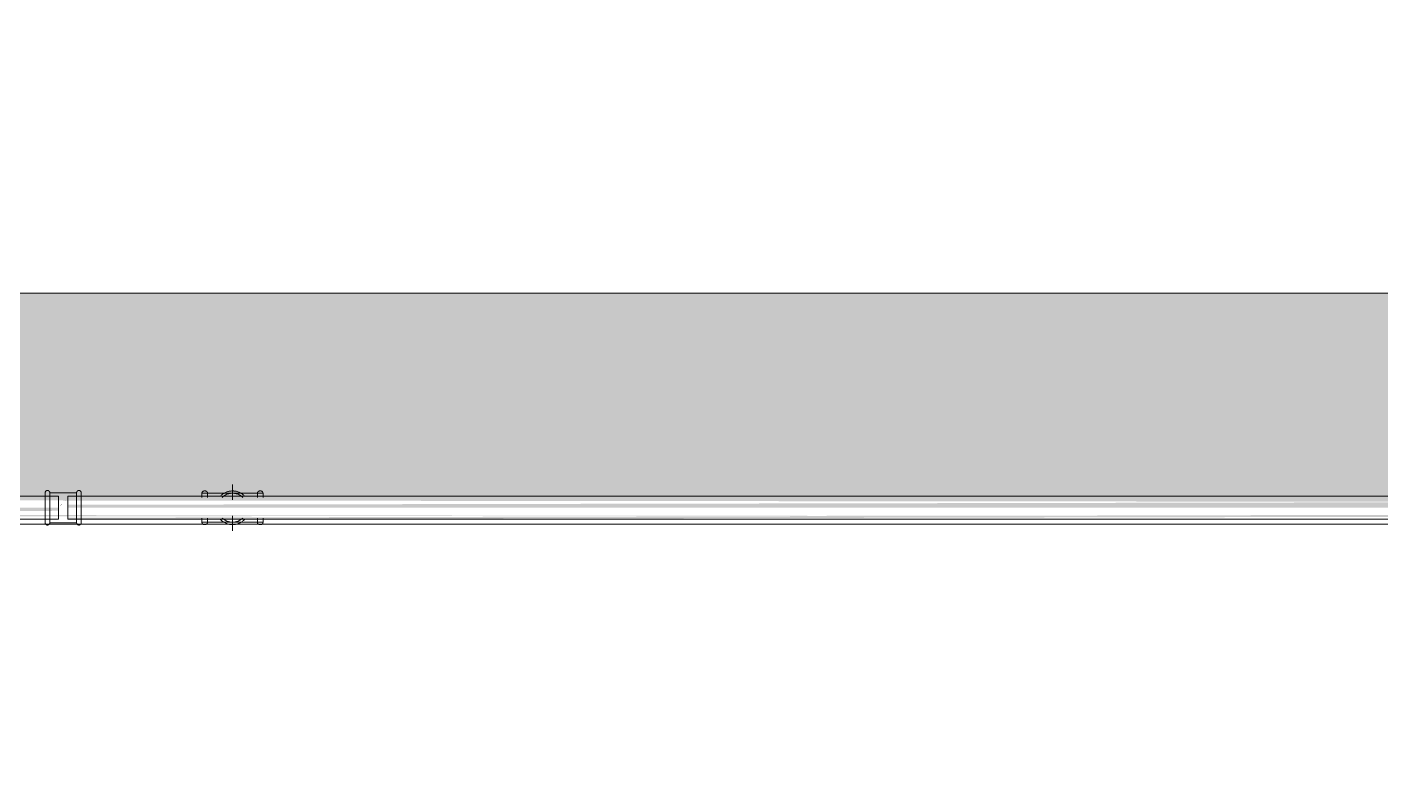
# Model space of a CAD drawing. Header units: metres. Extents: x 149 to 429, y -3 to 162.
# Drawn here: x 360.865 to 362.329, y 108.008 to 108.802 of the extents above; entities that cross this region are included whole.
import ezdxf

# ---------------------------------------------------------------- set-up
doc = ezdxf.new("R2010")
doc.units = ezdxf.units.M
doc.layers.add('1053_ARQ_BASE_MATADOURO_2_dwg', color=7, linetype='Continuous', lineweight=5, true_color=0x767676)
for name, color, linetype, lineweight in [('A-PISO', 7, 'Continuous', 5), ('A-WALL', 7, 'Continuous', 9), ('P-PIPE', 7, 'Continuous', 5), ('P-PIPE-CNTR', 7, 'Continuous', 5)]:
    doc.layers.add(name, color=color, linetype=linetype, lineweight=lineweight)

# ---------------------------------------------------------------- blocks, each defined once
blk = doc.blocks.new('AÇO_Luva - AÇO_Luva-4003606-TÉRREO 1_20 - Dependente 2')
at = {"layer": 'P-PIPE'}
for p, q in [((0.005, 0.0162), (0.034, 0.0162)), ((0.005, 0.0162), (0.005, -0.0162)), ((0.005, 0.0162), (0.005, 0.0115)), ((0.034, 0.0162), (0.034, -0.0162)), ((0.034, 0.0162), (0.034, 0.0115)), ((0.005, -0.0115), (0.005, -0.0162)), ((0.034, -0.0115), (0.034, -0.0162)), ((0.034, -0.0162), (0.005, -0.0162))]:
    blk.add_line(p, q, dxfattribs=at)
at = {"layer": 'P-PIPE', "flags": 128}
for points in [[(0.005, 0.0162), (0.005, 0.0163), (0.005, 0.0164), (0.005, 0.0165), (0.005, 0.0166), (0.005, 0.0167), (0.0049, 0.0168), (0.0049, 0.0169), (0.0049, 0.017), (0.0048, 0.0171), (0.0048, 0.0172), (0.0048, 0.0173), (0.0047, 0.0174), (0.0047, 0.0174), (0.0046, 0.0175), (0.0046, 0.0176), (0.0045, 0.0177), (0.0044, 0.0178), (0.0044, 0.0178), (0.0043, 0.0179), (0.0042, 0.018), (0.0042, 0.0181), (0.0041, 0.0181), (0.004, 0.0182), (0.0039, 0.0182), (0.0039, 0.0183), (0.0038, 0.0184), (0.0037, 0.0184), (0.0036, 0.0185), (0.0035, 0.0185), (0.0034, 0.0185), (0.0033, 0.0186), (0.0032, 0.0186), (0.0031, 0.0186), (0.003, 0.0186), (0.0029, 0.0187), (0.0028, 0.0187), (0.0027, 0.0187), (0.0026, 0.0187), (0.0025, 0.0187), (0.0024, 0.0187), (0.0023, 0.0187), (0.0022, 0.0187), (0.0021, 0.0187), (0.002, 0.0187), (0.0019, 0.0186), (0.0018, 0.0186), (0.0017, 0.0186), (0.0016, 0.0185), (0.0016, 0.0185), (0.0015, 0.0185), (0.0014, 0.0184), (0.0013, 0.0184), (0.0012, 0.0183), (0.0011, 0.0183), (0.001, 0.0182), (0.0009, 0.0182), (0.0009, 0.0181), (0.0008, 0.018), (0.0007, 0.018), (0.0007, 0.0179), (0.0006, 0.0178), (0.0005, 0.0177), (0.0005, 0.0177), (0.0004, 0.0176), (0.0004, 0.0175), (0.0003, 0.0174), (0.0003, 0.0173), (0.0002, 0.0172), (0.0002, 0.0171), (0.0001, 0.017), (0.0001, 0.0169), (0.0001, 0.0168), (0.0001, 0.0167), (0, 0.0167), (0, 0.0166), (0, 0.0165), (0, 0.0164), (0, 0.0163), (0, 0.0162)], [(0, -0.0162), (0, -0.0161), (0, -0.0161), (0, -0.016), (0, -0.0159), (0, -0.0157), (0, -0.0156), (0, -0.0154), (0, -0.0152), (0, -0.0149), (0, -0.0147), (0, -0.0144), (0, -0.0141), (0, -0.0137), (0, -0.0134), (0, -0.013), (0, -0.0126), (0, -0.0122), (0, -0.0117), (0, -0.0113), (0, -0.0108), (0, -0.0103), (0, -0.0098), (0, -0.0093), (0, -0.0088), (0, -0.0082), (0, -0.0076), (0, -0.0071), (0, -0.0065), (0, -0.0059), (0, -0.0053), (0, -0.0046), (0, -0.004), (0, -0.0034), (0, -0.0028), (0, -0.0021), (0, -0.0015), (0, -0.0008), (0, -0.0002), (0, 0.0005), (0, 0.0011), (0, 0.0018), (0, 0.0024), (0, 0.003), (0, 0.0037), (0, 0.0043), (0, 0.0049), (0, 0.0055), (0, 0.0061), (0, 0.0067), (0, 0.0073), (0, 0.0079), (0, 0.0085), (0, 0.009), (0, 0.0095), (0, 0.01), (0, 0.0105), (0, 0.011), (0, 0.0115), (0, 0.0119), (0, 0.0124), (0, 0.0128), (0, 0.0132), (0, 0.0135), (0, 0.0139), (0, 0.0142), (0, 0.0145), (0, 0.0148), (0, 0.015), (0, 0.0153), (0, 0.0155), (0, 0.0156), (0, 0.0158), (0, 0.0159), (0, 0.016), (0, 0.0161), (0, 0.0162), (0, 0.0162)], [(0, 0.0162), (0, 0.0161), (0, 0.0161), (0, 0.016), (0, 0.0159), (0, 0.0157), (0, 0.0156), (0, 0.0154), (0, 0.0152), (0, 0.0149), (0, 0.0147), (0, 0.0144), (0, 0.0141), (0, 0.0137), (0, 0.0134), (0, 0.013), (0, 0.0126), (0, 0.0122)], [(0.005, 0.0162), (0.005, 0.0161), (0.005, 0.0161), (0.005, 0.016), (0.005, 0.0159), (0.005, 0.0157), (0.005, 0.0156), (0.005, 0.0154), (0.005, 0.0152), (0.005, 0.0149), (0.005, 0.0147), (0.005, 0.0144), (0.005, 0.0141), (0.005, 0.0137), (0.005, 0.0134), (0.005, 0.013), (0.005, 0.0126), (0.005, 0.0122), (0.005, 0.0117), (0.005, 0.0113), (0.005, 0.0108), (0.005, 0.0103), (0.005, 0.0098), (0.005, 0.0093), (0.005, 0.0088), (0.005, 0.0082), (0.005, 0.0076), (0.005, 0.0071), (0.005, 0.0065), (0.005, 0.0059), (0.005, 0.0053), (0.005, 0.0046), (0.005, 0.004), (0.005, 0.0034), (0.005, 0.0028), (0.005, 0.0021), (0.005, 0.0015), (0.005, 0.0008), (0.005, 0.0002), (0.005, -0.0005), (0.005, -0.0011), (0.005, -0.0018), (0.005, -0.0024), (0.005, -0.003), (0.005, -0.0037), (0.005, -0.0043), (0.005, -0.0049), (0.005, -0.0055), (0.005, -0.0061), (0.005, -0.0067), (0.005, -0.0073), (0.005, -0.0079), (0.005, -0.0085), (0.005, -0.009), (0.005, -0.0095), (0.005, -0.01), (0.005, -0.0105), (0.005, -0.011), (0.005, -0.0115), (0.005, -0.0119), (0.005, -0.0124), (0.005, -0.0128), (0.005, -0.0132), (0.005, -0.0135), (0.005, -0.0139), (0.005, -0.0142), (0.005, -0.0145), (0.005, -0.0148), (0.005, -0.015), (0.005, -0.0153), (0.005, -0.0155), (0.005, -0.0156), (0.005, -0.0158), (0.005, -0.0159), (0.005, -0.016), (0.005, -0.0161), (0.005, -0.0162), (0.005, -0.0162)], [(0.005, 0.0124), (0.005, 0.0128), (0.005, 0.0132), (0.005, 0.0135), (0.005, 0.0139), (0.005, 0.0142), (0.005, 0.0145), (0.005, 0.0148), (0.005, 0.015), (0.005, 0.0153), (0.005, 0.0155), (0.005, 0.0156), (0.005, 0.0158), (0.005, 0.0159), (0.005, 0.016), (0.005, 0.0161), (0.005, 0.0162), (0.005, 0.0162)], [(0.039, 0.0162), (0.039, 0.0163), (0.039, 0.0164), (0.039, 0.0165), (0.039, 0.0166), (0.039, 0.0167), (0.0389, 0.0168), (0.0389, 0.0169), (0.0389, 0.017), (0.0388, 0.0171), (0.0388, 0.0172), (0.0388, 0.0173), (0.0387, 0.0174), (0.0387, 0.0174), (0.0386, 0.0175), (0.0386, 0.0176), (0.0385, 0.0177), (0.0384, 0.0178), (0.0384, 0.0178), (0.0383, 0.0179), (0.0382, 0.018), (0.0382, 0.0181), (0.0381, 0.0181), (0.038, 0.0182), (0.0379, 0.0182), (0.0379, 0.0183), (0.0378, 0.0184), (0.0377, 0.0184), (0.0376, 0.0185), (0.0375, 0.0185), (0.0374, 0.0185), (0.0373, 0.0186), (0.0372, 0.0186), (0.0371, 0.0186), (0.037, 0.0186), (0.0369, 0.0187), (0.0368, 0.0187), (0.0367, 0.0187), (0.0366, 0.0187), (0.0365, 0.0187), (0.0364, 0.0187), (0.0363, 0.0187), (0.0362, 0.0187), (0.0361, 0.0187), (0.036, 0.0187), (0.0359, 0.0186), (0.0358, 0.0186), (0.0357, 0.0186), (0.0356, 0.0185), (0.0356, 0.0185), (0.0355, 0.0185), (0.0354, 0.0184), (0.0353, 0.0184), (0.0352, 0.0183), (0.0351, 0.0183), (0.035, 0.0182), (0.0349, 0.0182), (0.0349, 0.0181), (0.0348, 0.018), (0.0347, 0.018), (0.0347, 0.0179), (0.0346, 0.0178), (0.0345, 0.0177), (0.0345, 0.0177), (0.0344, 0.0176), (0.0344, 0.0175), (0.0343, 0.0174), (0.0343, 0.0173), (0.0342, 0.0172), (0.0342, 0.0171), (0.0341, 0.017), (0.0341, 0.0169), (0.0341, 0.0168), (0.0341, 0.0167), (0.034, 0.0167), (0.034, 0.0166), (0.034, 0.0165), (0.034, 0.0164), (0.034, 0.0163), (0.034, 0.0162)], [(0.034, -0.0162), (0.034, -0.0161), (0.034, -0.0161), (0.034, -0.016), (0.034, -0.0159), (0.034, -0.0157), (0.034, -0.0156), (0.034, -0.0154), (0.034, -0.0152), (0.034, -0.0149), (0.034, -0.0147), (0.034, -0.0144), (0.034, -0.0141), (0.034, -0.0137), (0.034, -0.0134), (0.034, -0.013), (0.034, -0.0126), (0.034, -0.0122), (0.034, -0.0117), (0.034, -0.0113), (0.034, -0.0108), (0.034, -0.0103), (0.034, -0.0098), (0.034, -0.0093), (0.034, -0.0088), (0.034, -0.0082), (0.034, -0.0076), (0.034, -0.0071), (0.034, -0.0065), (0.034, -0.0059), (0.034, -0.0053), (0.034, -0.0046), (0.034, -0.004), (0.034, -0.0034), (0.034, -0.0028), (0.034, -0.0021), (0.034, -0.0015), (0.034, -0.0008), (0.034, -0.0002), (0.034, 0.0005), (0.034, 0.0011), (0.034, 0.0018), (0.034, 0.0024), (0.034, 0.003), (0.034, 0.0037), (0.034, 0.0043), (0.034, 0.0049), (0.034, 0.0055), (0.034, 0.0061), (0.034, 0.0067), (0.034, 0.0073), (0.034, 0.0079), (0.034, 0.0085), (0.034, 0.009), (0.034, 0.0095), (0.034, 0.01), (0.034, 0.0105), (0.034, 0.011), (0.034, 0.0115), (0.034, 0.0119), (0.034, 0.0124), (0.034, 0.0128), (0.034, 0.0132), (0.034, 0.0135), (0.034, 0.0139), (0.034, 0.0142), (0.034, 0.0145), (0.034, 0.0148), (0.034, 0.015), (0.034, 0.0153), (0.034, 0.0155), (0.034, 0.0156), (0.034, 0.0158), (0.034, 0.0159), (0.034, 0.016), (0.034, 0.0161), (0.034, 0.0162), (0.034, 0.0162)], [(0.034, 0.0162), (0.034, 0.0161), (0.034, 0.0161), (0.034, 0.016), (0.034, 0.0159), (0.034, 0.0157), (0.034, 0.0156), (0.034, 0.0154), (0.034, 0.0152), (0.034, 0.0149), (0.034, 0.0147), (0.034, 0.0144), (0.034, 0.0141), (0.034, 0.0137), (0.034, 0.0134), (0.034, 0.013), (0.034, 0.0126), (0.034, 0.0122)], [(0.039, 0.0162), (0.039, 0.0161), (0.039, 0.0161), (0.039, 0.016), (0.039, 0.0159), (0.039, 0.0157), (0.039, 0.0156), (0.039, 0.0154), (0.039, 0.0152), (0.039, 0.0149), (0.039, 0.0147), (0.039, 0.0144), (0.039, 0.0141), (0.039, 0.0137), (0.039, 0.0134), (0.039, 0.013), (0.039, 0.0126), (0.039, 0.0122), (0.039, 0.0117), (0.039, 0.0113), (0.039, 0.0108), (0.039, 0.0103), (0.039, 0.0098), (0.039, 0.0093), (0.039, 0.0088), (0.039, 0.0082), (0.039, 0.0076), (0.039, 0.0071), (0.039, 0.0065), (0.039, 0.0059), (0.039, 0.0053), (0.039, 0.0046), (0.039, 0.004), (0.039, 0.0034), (0.039, 0.0028), (0.039, 0.0021), (0.039, 0.0015), (0.039, 0.0008), (0.039, 0.0002), (0.039, -0.0005), (0.039, -0.0011), (0.039, -0.0018), (0.039, -0.0024), (0.039, -0.003), (0.039, -0.0037), (0.039, -0.0043), (0.039, -0.0049), (0.039, -0.0055), (0.039, -0.0061), (0.039, -0.0067), (0.039, -0.0073), (0.039, -0.0079), (0.039, -0.0085), (0.039, -0.009), (0.039, -0.0095), (0.039, -0.01), (0.039, -0.0105), (0.039, -0.011), (0.039, -0.0115), (0.039, -0.0119), (0.039, -0.0124), (0.039, -0.0128), (0.039, -0.0132), (0.039, -0.0135), (0.039, -0.0139), (0.039, -0.0142), (0.039, -0.0145), (0.039, -0.0148), (0.039, -0.015), (0.039, -0.0153), (0.039, -0.0155), (0.039, -0.0156), (0.039, -0.0158), (0.039, -0.0159), (0.039, -0.016), (0.039, -0.0161), (0.039, -0.0162), (0.039, -0.0162)], [(0.039, 0.0124), (0.039, 0.0128), (0.039, 0.0132), (0.039, 0.0135), (0.039, 0.0139), (0.039, 0.0142), (0.039, 0.0145), (0.039, 0.0148), (0.039, 0.015), (0.039, 0.0153), (0.039, 0.0155), (0.039, 0.0156), (0.039, 0.0158), (0.039, 0.0159), (0.039, 0.016), (0.039, 0.0161), (0.039, 0.0162), (0.039, 0.0162)], [(0, -0.0124), (0, -0.0128), (0, -0.0132), (0, -0.0135), (0, -0.0139), (0, -0.0142), (0, -0.0145), (0, -0.0148), (0, -0.015), (0, -0.0153), (0, -0.0155), (0, -0.0156), (0, -0.0158), (0, -0.0159), (0, -0.016), (0, -0.0161), (0, -0.0162), (0, -0.0162)], [(0.005, -0.0162), (0.005, -0.0161), (0.005, -0.0161), (0.005, -0.016), (0.005, -0.0159), (0.005, -0.0157), (0.005, -0.0156), (0.005, -0.0154), (0.005, -0.0152), (0.005, -0.0149), (0.005, -0.0147), (0.005, -0.0144), (0.005, -0.0141), (0.005, -0.0137), (0.005, -0.0134), (0.005, -0.013), (0.005, -0.0126), (0.005, -0.0122)], [(0.034, -0.0124), (0.034, -0.0128), (0.034, -0.0132), (0.034, -0.0135), (0.034, -0.0139), (0.034, -0.0142), (0.034, -0.0145), (0.034, -0.0148), (0.034, -0.015), (0.034, -0.0153), (0.034, -0.0155), (0.034, -0.0156), (0.034, -0.0158), (0.034, -0.0159), (0.034, -0.016), (0.034, -0.0161), (0.034, -0.0162), (0.034, -0.0162)], [(0.039, -0.0162), (0.039, -0.0161), (0.039, -0.0161), (0.039, -0.016), (0.039, -0.0159), (0.039, -0.0157), (0.039, -0.0156), (0.039, -0.0154), (0.039, -0.0152), (0.039, -0.0149), (0.039, -0.0147), (0.039, -0.0144), (0.039, -0.0141), (0.039, -0.0137), (0.039, -0.0134), (0.039, -0.013), (0.039, -0.0126), (0.039, -0.0122)], [(0, -0.0162), (0, -0.0163), (0, -0.0164), (0, -0.0165), (0, -0.0166), (0, -0.0167), (0.0001, -0.0168), (0.0001, -0.0169), (0.0001, -0.017), (0.0002, -0.0171), (0.0002, -0.0172), (0.0002, -0.0173), (0.0003, -0.0174), (0.0003, -0.0174), (0.0004, -0.0175), (0.0004, -0.0176), (0.0005, -0.0177), (0.0006, -0.0178), (0.0006, -0.0178), (0.0007, -0.0179), (0.0008, -0.018), (0.0008, -0.0181), (0.0009, -0.0181), (0.001, -0.0182), (0.0011, -0.0182), (0.0011, -0.0183), (0.0012, -0.0184), (0.0013, -0.0184), (0.0014, -0.0185), (0.0015, -0.0185), (0.0016, -0.0185), (0.0017, -0.0186), (0.0018, -0.0186), (0.0019, -0.0186), (0.002, -0.0186), (0.0021, -0.0187), (0.0022, -0.0187), (0.0023, -0.0187), (0.0024, -0.0187), (0.0025, -0.0187), (0.0026, -0.0187), (0.0027, -0.0187), (0.0028, -0.0187), (0.0029, -0.0187), (0.003, -0.0187), (0.0031, -0.0186), (0.0032, -0.0186), (0.0033, -0.0186), (0.0034, -0.0185), (0.0034, -0.0185), (0.0035, -0.0185), (0.0036, -0.0184), (0.0037, -0.0184), (0.0038, -0.0183), (0.0039, -0.0183), (0.004, -0.0182), (0.0041, -0.0182), (0.0041, -0.0181), (0.0042, -0.018), (0.0043, -0.018), (0.0043, -0.0179), (0.0044, -0.0178), (0.0045, -0.0177), (0.0045, -0.0177), (0.0046, -0.0176), (0.0046, -0.0175), (0.0047, -0.0174), (0.0047, -0.0173), (0.0048, -0.0172), (0.0048, -0.0171), (0.0049, -0.017), (0.0049, -0.0169), (0.0049, -0.0168), (0.0049, -0.0167), (0.005, -0.0167), (0.005, -0.0166), (0.005, -0.0165), (0.005, -0.0164), (0.005, -0.0163), (0.005, -0.0162)], [(0.034, -0.0162), (0.034, -0.0163), (0.034, -0.0164), (0.034, -0.0165), (0.034, -0.0166), (0.034, -0.0167), (0.0341, -0.0168), (0.0341, -0.0169), (0.0341, -0.017), (0.0342, -0.0171), (0.0342, -0.0172), (0.0342, -0.0173), (0.0343, -0.0174), (0.0343, -0.0174), (0.0344, -0.0175), (0.0344, -0.0176), (0.0345, -0.0177), (0.0346, -0.0178), (0.0346, -0.0178), (0.0347, -0.0179), (0.0348, -0.018), (0.0348, -0.0181), (0.0349, -0.0181), (0.035, -0.0182), (0.0351, -0.0182), (0.0351, -0.0183), (0.0352, -0.0184), (0.0353, -0.0184), (0.0354, -0.0185), (0.0355, -0.0185), (0.0356, -0.0185), (0.0357, -0.0186), (0.0358, -0.0186), (0.0359, -0.0186), (0.036, -0.0186), (0.0361, -0.0187), (0.0362, -0.0187), (0.0363, -0.0187), (0.0364, -0.0187), (0.0365, -0.0187), (0.0366, -0.0187), (0.0367, -0.0187), (0.0368, -0.0187), (0.0369, -0.0187), (0.037, -0.0187), (0.0371, -0.0186), (0.0372, -0.0186), (0.0373, -0.0186), (0.0374, -0.0185), (0.0374, -0.0185), (0.0375, -0.0185), (0.0376, -0.0184), (0.0377, -0.0184), (0.0378, -0.0183), (0.0379, -0.0183), (0.038, -0.0182), (0.0381, -0.0182), (0.0381, -0.0181), (0.0382, -0.018), (0.0383, -0.018), (0.0383, -0.0179), (0.0384, -0.0178), (0.0385, -0.0177), (0.0385, -0.0177), (0.0386, -0.0176), (0.0386, -0.0175), (0.0387, -0.0174), (0.0387, -0.0173), (0.0388, -0.0172), (0.0388, -0.0171), (0.0389, -0.017), (0.0389, -0.0169), (0.0389, -0.0168), (0.0389, -0.0167), (0.039, -0.0167), (0.039, -0.0166), (0.039, -0.0165), (0.039, -0.0164), (0.039, -0.0163), (0.039, -0.0162)]]:
    blk.add_lwpolyline(points, dxfattribs=at)
blk = doc.blocks.new('1053_ARQ_BASE_MATADOURO_2_dwg-3637054-TÉRREO 1_20 - Dependente 2')
at = {"layer": 'A-PISO', "color": 253, "true_color": 0xaaaaaa, "flags": 128}
for points in [[(159.5394, 75.0782), (159.5394, 75.3282), (139.8841, 75.3282), (139.8311, 75.3282), (139.3239, 75.6158)], [(139.8841, 75.3282), (139.8841, 75.0782), (159.5394, 75.0782), (159.5394, 74.2782)]]:
    blk.add_lwpolyline(points, dxfattribs=at)

msp = doc.modelspace()

# ---------------------------------------------------------------- hatches: boundary and pattern name
at = {"layer": 'A-WALL', "true_color": 0xffd4aa, "transparency": 33554483}
h = msp.add_hatch(color=41, dxfattribs=at)
h.paths.add_polyline_path([(346.2892, 108.2642), (365.9444, 108.2756), (365.9444, 108.5142), (346.2892, 108.5142)])
h.paths.add_polyline_path([(365.9086, 108.2651), (365.8947, 108.2881), (365.915, 108.2907), (365.9085, 108.2694)])
h.paths.add_polyline_path([(365.712, 108.2694), (355.9064, 108.2786), (355.9071, 108.2944), (365.885, 108.2851), (365.8799, 108.2694)])
h.paths.add_polyline_path([(351.4165, 108.2694), (350.7206, 108.2786), (350.7206, 108.2944), (353.2546, 108.2851), (353.2546, 108.2694), (352.0552, 108.2694)])
h.paths.add_polyline_path([(347.5846, 108.2694), (346.767, 108.2786), (346.767, 108.2944), (348.0546, 108.2851), (348.0546, 108.2694)])
h.paths.add_polyline_path([(350.6546, 108.2694), (348.1206, 108.2786), (348.1206, 108.2944), (350.6546, 108.2851), (350.6546, 108.2698)])
h.paths.add_polyline_path([(353.3206, 108.2694), (353.3206, 108.2944), (355.8681, 108.2851), (355.8681, 108.2694), (353.3325, 108.2694)])
at = {"layer": 'P-PIPE', "true_color": 0xc0c0c0}
for points in [[(357.1645, 108.2819), (360.8995, 108.2927), (360.8995, 108.2944), (355.9064, 108.2851), (355.9064, 108.2819), (356.5258, 108.2819)], [(365.467, 108.2819), (365.885, 108.2927), (365.885, 108.2944), (360.9095, 108.2851), (360.9095, 108.2819), (364.8284, 108.2819)], [(359.0804, 108.2694), (360.8995, 108.2786), (360.8995, 108.2819), (355.9064, 108.2711), (355.9064, 108.2694), (358.4418, 108.2694)], [(360.8995, 108.2819), (360.9095, 108.2928), (360.8995, 108.2821)], [(360.9095, 108.2694), (365.885, 108.2786), (365.885, 108.2819), (360.9095, 108.2711), (360.9095, 108.2698)]]:
    msp.add_hatch(color=9, dxfattribs=at).paths.add_polyline_path(points)

# ---------------------------------------------------------------- linework, layer by layer
at = {"layer": 'A-WALL', "color": 253, "true_color": 0xaaaaaa}
for p, q in [((365.9444, 108.5142), (346.2892, 108.5142)), ((346.2892, 108.2642), (365.9444, 108.2642))]:
    msp.add_line(p, q, dxfattribs=at)
at = {"layer": 'P-PIPE'}
for p, q in [((360.8995, 108.2944), (355.9064, 108.2944)), ((360.8995, 108.2694), (360.8995, 108.2944)), ((365.885, 108.2944), (360.9095, 108.2944)), ((360.9095, 108.2944), (360.9095, 108.2694)), ((361.1206, 108.2976), (361.0546, 108.2976)), ((361.0546, 108.2976), (361.0546, 108.2955)), ((361.0546, 108.2976), (361.0546, 108.293)), ((361.1206, 108.2976), (361.0546, 108.2976)), ((361.0546, 108.2976), (361.0546, 108.2955)), ((361.0546, 108.2976), (361.0546, 108.293)), ((361.0581, 108.3001), (361.0571, 108.3001)), ((361.0581, 108.3001), (361.0571, 108.3001)), ((361.0606, 108.2976), (361.0606, 108.293)), ((361.0606, 108.2976), (361.0606, 108.293)), ((361.1146, 108.293), (361.1146, 108.2976)), ((361.1146, 108.293), (361.1146, 108.2976)), ((361.1181, 108.3001), (361.1171, 108.3001)), ((361.1181, 108.3001), (361.1171, 108.3001)), ((361.1206, 108.2955), (361.1206, 108.2976)), ((361.1206, 108.293), (361.1206, 108.2976)), ((361.1206, 108.2955), (361.1206, 108.2976)), ((361.1206, 108.293), (361.1206, 108.2976)), ((355.9064, 108.2694), (360.8995, 108.2694)), ((360.9095, 108.2694), (365.885, 108.2694)), ((361.0546, 108.2708), (361.0546, 108.2662)), ((361.0546, 108.2708), (361.0546, 108.2662)), ((361.0546, 108.2683), (361.0546, 108.2662)), ((361.0546, 108.2683), (361.0546, 108.2662)), ((361.0546, 108.2662), (361.1206, 108.2662)), ((361.0546, 108.2662), (361.1206, 108.2662)), ((361.0606, 108.2708), (361.0606, 108.2662)), ((361.0606, 108.2708), (361.0606, 108.2662)), ((361.1146, 108.2662), (361.1146, 108.2708)), ((361.1146, 108.2662), (361.1146, 108.2708)), ((361.1206, 108.2662), (361.1206, 108.2708)), ((361.1206, 108.2662), (361.1206, 108.2708)), ((361.1206, 108.2662), (361.1206, 108.2683)), ((361.1206, 108.2662), (361.1206, 108.2683)), ((361.0571, 108.2637), (361.0581, 108.2637)), ((361.0571, 108.2637), (361.0581, 108.2637)), ((361.1171, 108.2637), (361.1181, 108.2637)), ((361.1171, 108.2637), (361.1181, 108.2637))]:
    msp.add_line(p, q, dxfattribs=at)
at = {"layer": 'P-PIPE', "flags": 128}
for points in [[(361.0546, 108.2976), (361.0546, 108.2977), (361.0546, 108.2978), (361.0546, 108.2979), (361.0546, 108.298), (361.0546, 108.2981), (361.0546, 108.2982), (361.0547, 108.2983), (361.0547, 108.2984), (361.0547, 108.2985), (361.0548, 108.2986), (361.0548, 108.2986), (361.0548, 108.2987), (361.0549, 108.2988), (361.0549, 108.2989), (361.055, 108.299), (361.0551, 108.2991), (361.0551, 108.2992), (361.0552, 108.2992), (361.0552, 108.2993), (361.0553, 108.2994), (361.0554, 108.2994), (361.0555, 108.2995), (361.0555, 108.2996), (361.0556, 108.2996), (361.0557, 108.2997), (361.0558, 108.2997), (361.0559, 108.2998), (361.056, 108.2998), (361.0561, 108.2999), (361.0562, 108.2999), (361.0562, 108.2999), (361.0563, 108.3), (361.0564, 108.3), (361.0565, 108.3), (361.0566, 108.3), (361.0567, 108.3001), (361.0568, 108.3001), (361.0569, 108.3001), (361.057, 108.3001), (361.0571, 108.3001)], [(361.0546, 108.2976), (361.0546, 108.2977), (361.0546, 108.2978), (361.0546, 108.2979), (361.0546, 108.298), (361.0546, 108.2981), (361.0546, 108.2982), (361.0547, 108.2983), (361.0547, 108.2984), (361.0547, 108.2985), (361.0548, 108.2986), (361.0548, 108.2986), (361.0548, 108.2987), (361.0549, 108.2988), (361.0549, 108.2989), (361.055, 108.299), (361.0551, 108.2991), (361.0551, 108.2992), (361.0552, 108.2992), (361.0552, 108.2993), (361.0553, 108.2994), (361.0554, 108.2994), (361.0555, 108.2995), (361.0555, 108.2996), (361.0556, 108.2996), (361.0557, 108.2997), (361.0558, 108.2997), (361.0559, 108.2998), (361.056, 108.2998), (361.0561, 108.2999), (361.0562, 108.2999), (361.0562, 108.2999), (361.0563, 108.3), (361.0564, 108.3), (361.0565, 108.3), (361.0566, 108.3), (361.0567, 108.3001), (361.0568, 108.3001), (361.0569, 108.3001), (361.057, 108.3001), (361.0571, 108.3001)], [(361.0546, 108.2944), (361.0546, 108.2947), (361.0546, 108.2951), (361.0546, 108.2954), (361.0546, 108.2957), (361.0546, 108.296), (361.0546, 108.2963), (361.0546, 108.2965), (361.0546, 108.2967), (361.0546, 108.2969), (361.0546, 108.2971), (361.0546, 108.2972), (361.0546, 108.2974), (361.0546, 108.2975), (361.0546, 108.2975), (361.0546, 108.2976)], [(361.0546, 108.2976), (361.0546, 108.2975), (361.0546, 108.2975), (361.0546, 108.2974), (361.0546, 108.2973), (361.0546, 108.2971), (361.0546, 108.297), (361.0546, 108.2968), (361.0546, 108.2966), (361.0546, 108.2963), (361.0546, 108.2961), (361.0546, 108.2958), (361.0546, 108.2955), (361.0546, 108.2952), (361.0546, 108.2948), (361.0546, 108.2945)], [(361.0546, 108.2944), (361.0546, 108.2947), (361.0546, 108.2951), (361.0546, 108.2954), (361.0546, 108.2957), (361.0546, 108.296), (361.0546, 108.2963), (361.0546, 108.2965), (361.0546, 108.2967), (361.0546, 108.2969), (361.0546, 108.2971), (361.0546, 108.2972), (361.0546, 108.2974), (361.0546, 108.2975), (361.0546, 108.2975), (361.0546, 108.2976)], [(361.0546, 108.2976), (361.0546, 108.2975), (361.0546, 108.2975), (361.0546, 108.2974), (361.0546, 108.2973), (361.0546, 108.2971), (361.0546, 108.297), (361.0546, 108.2968), (361.0546, 108.2966), (361.0546, 108.2963), (361.0546, 108.2961), (361.0546, 108.2958), (361.0546, 108.2955), (361.0546, 108.2952), (361.0546, 108.2948), (361.0546, 108.2945)], [(361.0581, 108.3001), (361.0582, 108.3001), (361.0583, 108.3001), (361.0584, 108.3001), (361.0585, 108.3001), (361.0586, 108.3), (361.0587, 108.3), (361.0588, 108.3), (361.0588, 108.3), (361.0589, 108.2999), (361.059, 108.2999), (361.0591, 108.2998), (361.0592, 108.2998), (361.0593, 108.2998), (361.0594, 108.2997), (361.0595, 108.2996), (361.0596, 108.2996), (361.0596, 108.2995), (361.0597, 108.2995), (361.0598, 108.2994), (361.0599, 108.2993), (361.0599, 108.2993), (361.06, 108.2992), (361.06, 108.2991), (361.0601, 108.299), (361.0602, 108.2989), (361.0602, 108.2988), (361.0603, 108.2988), (361.0603, 108.2987), (361.0604, 108.2986), (361.0604, 108.2985), (361.0604, 108.2984), (361.0605, 108.2983), (361.0605, 108.2982), (361.0605, 108.2981), (361.0605, 108.298), (361.0605, 108.2979), (361.0605, 108.2978), (361.0606, 108.2977), (361.0606, 108.2976), (361.0606, 108.2976)], [(361.0581, 108.3001), (361.0582, 108.3001), (361.0583, 108.3001), (361.0584, 108.3001), (361.0585, 108.3001), (361.0586, 108.3), (361.0587, 108.3), (361.0588, 108.3), (361.0588, 108.3), (361.0589, 108.2999), (361.059, 108.2999), (361.0591, 108.2998), (361.0592, 108.2998), (361.0593, 108.2998), (361.0594, 108.2997), (361.0595, 108.2996), (361.0596, 108.2996), (361.0596, 108.2995), (361.0597, 108.2995), (361.0598, 108.2994), (361.0599, 108.2993), (361.0599, 108.2993), (361.06, 108.2992), (361.06, 108.2991), (361.0601, 108.299), (361.0602, 108.2989), (361.0602, 108.2988), (361.0603, 108.2988), (361.0603, 108.2987), (361.0604, 108.2986), (361.0604, 108.2985), (361.0604, 108.2984), (361.0605, 108.2983), (361.0605, 108.2982), (361.0605, 108.2981), (361.0605, 108.298), (361.0605, 108.2979), (361.0605, 108.2978), (361.0606, 108.2977), (361.0606, 108.2976), (361.0606, 108.2976)], [(361.0606, 108.2944), (361.0606, 108.2947), (361.0606, 108.2951), (361.0606, 108.2954), (361.0606, 108.2957), (361.0606, 108.296), (361.0606, 108.2963), (361.0606, 108.2965), (361.0606, 108.2967), (361.0606, 108.2969), (361.0606, 108.2971), (361.0606, 108.2972), (361.0606, 108.2974), (361.0606, 108.2975), (361.0606, 108.2975), (361.0606, 108.2976)], [(361.0606, 108.2976), (361.0606, 108.2975), (361.0606, 108.2975), (361.0606, 108.2974), (361.0606, 108.2973), (361.0606, 108.2971), (361.0606, 108.297), (361.0606, 108.2968), (361.0606, 108.2966), (361.0606, 108.2963), (361.0606, 108.2961), (361.0606, 108.2958), (361.0606, 108.2955), (361.0606, 108.2952), (361.0606, 108.2948), (361.0606, 108.2945)], [(361.0606, 108.2944), (361.0606, 108.2947), (361.0606, 108.2951), (361.0606, 108.2954), (361.0606, 108.2957), (361.0606, 108.296), (361.0606, 108.2963), (361.0606, 108.2965), (361.0606, 108.2967), (361.0606, 108.2969), (361.0606, 108.2971), (361.0606, 108.2972), (361.0606, 108.2974), (361.0606, 108.2975), (361.0606, 108.2975), (361.0606, 108.2976)], [(361.0606, 108.2976), (361.0606, 108.2975), (361.0606, 108.2975), (361.0606, 108.2974), (361.0606, 108.2973), (361.0606, 108.2971), (361.0606, 108.297), (361.0606, 108.2968), (361.0606, 108.2966), (361.0606, 108.2963), (361.0606, 108.2961), (361.0606, 108.2958), (361.0606, 108.2955), (361.0606, 108.2952), (361.0606, 108.2948), (361.0606, 108.2945)], [(361.1008, 108.2944), (361.1002, 108.2949), (361.0997, 108.2954), (361.0992, 108.2959), (361.0986, 108.2964), (361.098, 108.2968), (361.0974, 108.2972), (361.0968, 108.2976), (361.0961, 108.2979), (361.0955, 108.2983), (361.0948, 108.2986), (361.0942, 108.2988), (361.0935, 108.2991), (361.0928, 108.2993), (361.0921, 108.2995), (361.0914, 108.2997), (361.0907, 108.2998), (361.0899, 108.2999), (361.0892, 108.3), (361.0885, 108.3001), (361.0878, 108.3001), (361.087, 108.3001), (361.0863, 108.3), (361.0856, 108.3), (361.0849, 108.2999), (361.0841, 108.2998), (361.0834, 108.2996), (361.0827, 108.2994), (361.082, 108.2992), (361.0813, 108.299), (361.0807, 108.2987), (361.08, 108.2984), (361.0793, 108.2981), (361.0787, 108.2978), (361.0781, 108.2974), (361.0774, 108.297), (361.0768, 108.2966), (361.0763, 108.2962), (361.0757, 108.2957), (361.0752, 108.2952), (361.0746, 108.2947), (361.0741, 108.2942)], [(361.1008, 108.2944), (361.1002, 108.2949), (361.0997, 108.2954), (361.0992, 108.2959), (361.0986, 108.2964), (361.098, 108.2968), (361.0974, 108.2972), (361.0968, 108.2976), (361.0961, 108.2979), (361.0955, 108.2983), (361.0948, 108.2986), (361.0942, 108.2988), (361.0935, 108.2991), (361.0928, 108.2993), (361.0921, 108.2995), (361.0914, 108.2997), (361.0907, 108.2998), (361.0899, 108.2999), (361.0892, 108.3), (361.0885, 108.3001), (361.0878, 108.3001), (361.087, 108.3001), (361.0863, 108.3), (361.0856, 108.3), (361.0849, 108.2999), (361.0841, 108.2998), (361.0834, 108.2996), (361.0827, 108.2994), (361.082, 108.2992), (361.0813, 108.299), (361.0807, 108.2987), (361.08, 108.2984), (361.0793, 108.2981), (361.0787, 108.2978), (361.0781, 108.2974), (361.0774, 108.297), (361.0768, 108.2966), (361.0763, 108.2962), (361.0757, 108.2957), (361.0752, 108.2952), (361.0746, 108.2947), (361.0741, 108.2942)], [(361.1146, 108.2976), (361.1146, 108.2977), (361.1146, 108.2978), (361.1146, 108.2979), (361.1146, 108.298), (361.1146, 108.2981), (361.1146, 108.2982), (361.1147, 108.2983), (361.1147, 108.2984), (361.1147, 108.2985), (361.1148, 108.2986), (361.1148, 108.2986), (361.1148, 108.2987), (361.1149, 108.2988), (361.1149, 108.2989), (361.115, 108.299), (361.1151, 108.2991), (361.1151, 108.2992), (361.1152, 108.2992), (361.1152, 108.2993), (361.1153, 108.2994), (361.1154, 108.2994), (361.1155, 108.2995), (361.1155, 108.2996), (361.1156, 108.2996), (361.1157, 108.2997), (361.1158, 108.2997), (361.1159, 108.2998), (361.116, 108.2998), (361.1161, 108.2999), (361.1162, 108.2999), (361.1162, 108.2999), (361.1163, 108.3), (361.1164, 108.3), (361.1165, 108.3), (361.1166, 108.3), (361.1167, 108.3001), (361.1168, 108.3001), (361.1169, 108.3001), (361.117, 108.3001), (361.1171, 108.3001)], [(361.1146, 108.2976), (361.1146, 108.2977), (361.1146, 108.2978), (361.1146, 108.2979), (361.1146, 108.298), (361.1146, 108.2981), (361.1146, 108.2982), (361.1147, 108.2983), (361.1147, 108.2984), (361.1147, 108.2985), (361.1148, 108.2986), (361.1148, 108.2986), (361.1148, 108.2987), (361.1149, 108.2988), (361.1149, 108.2989), (361.115, 108.299), (361.1151, 108.2991), (361.1151, 108.2992), (361.1152, 108.2992), (361.1152, 108.2993), (361.1153, 108.2994), (361.1154, 108.2994), (361.1155, 108.2995), (361.1155, 108.2996), (361.1156, 108.2996), (361.1157, 108.2997), (361.1158, 108.2997), (361.1159, 108.2998), (361.116, 108.2998), (361.1161, 108.2999), (361.1162, 108.2999), (361.1162, 108.2999), (361.1163, 108.3), (361.1164, 108.3), (361.1165, 108.3), (361.1166, 108.3), (361.1167, 108.3001), (361.1168, 108.3001), (361.1169, 108.3001), (361.117, 108.3001), (361.1171, 108.3001)], [(361.1146, 108.2944), (361.1146, 108.2947), (361.1146, 108.2951), (361.1146, 108.2954), (361.1146, 108.2957), (361.1146, 108.296), (361.1146, 108.2963), (361.1146, 108.2965), (361.1146, 108.2967), (361.1146, 108.2969), (361.1146, 108.2971), (361.1146, 108.2972), (361.1146, 108.2974), (361.1146, 108.2975), (361.1146, 108.2975), (361.1146, 108.2976)], [(361.1146, 108.2976), (361.1146, 108.2975), (361.1146, 108.2975), (361.1146, 108.2974), (361.1146, 108.2973), (361.1146, 108.2971), (361.1146, 108.297), (361.1146, 108.2968), (361.1146, 108.2966), (361.1146, 108.2963), (361.1146, 108.2961), (361.1146, 108.2958), (361.1146, 108.2955), (361.1146, 108.2952), (361.1146, 108.2948), (361.1146, 108.2945)], [(361.1146, 108.2944), (361.1146, 108.2947), (361.1146, 108.2951), (361.1146, 108.2954), (361.1146, 108.2957), (361.1146, 108.296), (361.1146, 108.2963), (361.1146, 108.2965), (361.1146, 108.2967), (361.1146, 108.2969), (361.1146, 108.2971), (361.1146, 108.2972), (361.1146, 108.2974), (361.1146, 108.2975), (361.1146, 108.2975), (361.1146, 108.2976)], [(361.1146, 108.2976), (361.1146, 108.2975), (361.1146, 108.2975), (361.1146, 108.2974), (361.1146, 108.2973), (361.1146, 108.2971), (361.1146, 108.297), (361.1146, 108.2968), (361.1146, 108.2966), (361.1146, 108.2963), (361.1146, 108.2961), (361.1146, 108.2958), (361.1146, 108.2955), (361.1146, 108.2952), (361.1146, 108.2948), (361.1146, 108.2945)], [(361.1181, 108.3001), (361.1182, 108.3001), (361.1183, 108.3001), (361.1184, 108.3001), (361.1185, 108.3001), (361.1186, 108.3), (361.1187, 108.3), (361.1188, 108.3), (361.1188, 108.3), (361.1189, 108.2999), (361.119, 108.2999), (361.1191, 108.2998), (361.1192, 108.2998), (361.1193, 108.2998), (361.1194, 108.2997), (361.1195, 108.2996), (361.1196, 108.2996), (361.1196, 108.2995), (361.1197, 108.2995), (361.1198, 108.2994), (361.1199, 108.2993), (361.1199, 108.2993), (361.12, 108.2992), (361.12, 108.2991), (361.1201, 108.299), (361.1202, 108.2989), (361.1202, 108.2988), (361.1203, 108.2988), (361.1203, 108.2987), (361.1204, 108.2986), (361.1204, 108.2985), (361.1204, 108.2984), (361.1205, 108.2983), (361.1205, 108.2982), (361.1205, 108.2981), (361.1205, 108.298), (361.1205, 108.2979), (361.1205, 108.2978), (361.1206, 108.2977), (361.1206, 108.2976), (361.1206, 108.2976)], [(361.1181, 108.3001), (361.1182, 108.3001), (361.1183, 108.3001), (361.1184, 108.3001), (361.1185, 108.3001), (361.1186, 108.3), (361.1187, 108.3), (361.1188, 108.3), (361.1188, 108.3), (361.1189, 108.2999), (361.119, 108.2999), (361.1191, 108.2998), (361.1192, 108.2998), (361.1193, 108.2998), (361.1194, 108.2997), (361.1195, 108.2996), (361.1196, 108.2996), (361.1196, 108.2995), (361.1197, 108.2995), (361.1198, 108.2994), (361.1199, 108.2993), (361.1199, 108.2993), (361.12, 108.2992), (361.12, 108.2991), (361.1201, 108.299), (361.1202, 108.2989), (361.1202, 108.2988), (361.1203, 108.2988), (361.1203, 108.2987), (361.1204, 108.2986), (361.1204, 108.2985), (361.1204, 108.2984), (361.1205, 108.2983), (361.1205, 108.2982), (361.1205, 108.2981), (361.1205, 108.298), (361.1205, 108.2979), (361.1205, 108.2978), (361.1206, 108.2977), (361.1206, 108.2976), (361.1206, 108.2976)], [(361.1206, 108.2944), (361.1206, 108.2947), (361.1206, 108.2951), (361.1206, 108.2954), (361.1206, 108.2957), (361.1206, 108.296), (361.1206, 108.2963), (361.1206, 108.2965), (361.1206, 108.2967), (361.1206, 108.2969), (361.1206, 108.2971), (361.1206, 108.2972), (361.1206, 108.2974), (361.1206, 108.2975), (361.1206, 108.2975), (361.1206, 108.2976)], [(361.1206, 108.2976), (361.1206, 108.2975), (361.1206, 108.2975), (361.1206, 108.2974), (361.1206, 108.2973), (361.1206, 108.2971), (361.1206, 108.297), (361.1206, 108.2968), (361.1206, 108.2966), (361.1206, 108.2963), (361.1206, 108.2961), (361.1206, 108.2958), (361.1206, 108.2955), (361.1206, 108.2952), (361.1206, 108.2948), (361.1206, 108.2945)], [(361.1206, 108.2944), (361.1206, 108.2947), (361.1206, 108.2951), (361.1206, 108.2954), (361.1206, 108.2957), (361.1206, 108.296), (361.1206, 108.2963), (361.1206, 108.2965), (361.1206, 108.2967), (361.1206, 108.2969), (361.1206, 108.2971), (361.1206, 108.2972), (361.1206, 108.2974), (361.1206, 108.2975), (361.1206, 108.2975), (361.1206, 108.2976)], [(361.1206, 108.2976), (361.1206, 108.2975), (361.1206, 108.2975), (361.1206, 108.2974), (361.1206, 108.2973), (361.1206, 108.2971), (361.1206, 108.297), (361.1206, 108.2968), (361.1206, 108.2966), (361.1206, 108.2963), (361.1206, 108.2961), (361.1206, 108.2958), (361.1206, 108.2955), (361.1206, 108.2952), (361.1206, 108.2948), (361.1206, 108.2945)], [(361.0546, 108.2694), (361.0546, 108.269), (361.0546, 108.2687), (361.0546, 108.2683), (361.0546, 108.268), (361.0546, 108.2678), (361.0546, 108.2675), (361.0546, 108.2673), (361.0546, 108.267), (361.0546, 108.2668), (361.0546, 108.2667), (361.0546, 108.2665), (361.0546, 108.2664), (361.0546, 108.2663), (361.0546, 108.2662), (361.0546, 108.2662)], [(361.0546, 108.2694), (361.0546, 108.269), (361.0546, 108.2687), (361.0546, 108.2683), (361.0546, 108.268), (361.0546, 108.2678), (361.0546, 108.2675), (361.0546, 108.2673), (361.0546, 108.267), (361.0546, 108.2668), (361.0546, 108.2667), (361.0546, 108.2665), (361.0546, 108.2664), (361.0546, 108.2663), (361.0546, 108.2662), (361.0546, 108.2662)], [(361.0546, 108.2662), (361.0546, 108.2662), (361.0546, 108.2663), (361.0546, 108.2664), (361.0546, 108.2665), (361.0546, 108.2666), (361.0546, 108.2668), (361.0546, 108.267), (361.0546, 108.2672), (361.0546, 108.2674), (361.0546, 108.2677), (361.0546, 108.268), (361.0546, 108.2683), (361.0546, 108.2686), (361.0546, 108.2689), (361.0546, 108.2693)], [(361.0546, 108.2662), (361.0546, 108.2662), (361.0546, 108.2663), (361.0546, 108.2664), (361.0546, 108.2665), (361.0546, 108.2666), (361.0546, 108.2668), (361.0546, 108.267), (361.0546, 108.2672), (361.0546, 108.2674), (361.0546, 108.2677), (361.0546, 108.268), (361.0546, 108.2683), (361.0546, 108.2686), (361.0546, 108.2689), (361.0546, 108.2693)], [(361.0571, 108.2637), (361.057, 108.2637), (361.0569, 108.2637), (361.0568, 108.2637), (361.0567, 108.2637), (361.0566, 108.2637), (361.0565, 108.2638), (361.0564, 108.2638), (361.0563, 108.2638), (361.0562, 108.2638), (361.0561, 108.2639), (361.056, 108.2639), (361.0559, 108.264), (361.0558, 108.264), (361.0557, 108.2641), (361.0556, 108.2641), (361.0556, 108.2642), (361.0555, 108.2642), (361.0554, 108.2643), (361.0553, 108.2644), (361.0553, 108.2644), (361.0552, 108.2645), (361.0551, 108.2646), (361.0551, 108.2647), (361.055, 108.2648), (361.055, 108.2648), (361.0549, 108.2649), (361.0549, 108.265), (361.0548, 108.2651), (361.0548, 108.2652), (361.0547, 108.2653), (361.0547, 108.2654), (361.0547, 108.2655), (361.0546, 108.2656), (361.0546, 108.2657), (361.0546, 108.2658), (361.0546, 108.2659), (361.0546, 108.266), (361.0546, 108.2661), (361.0546, 108.2662), (361.0546, 108.2662)], [(361.0571, 108.2637), (361.057, 108.2637), (361.0569, 108.2637), (361.0568, 108.2637), (361.0567, 108.2637), (361.0566, 108.2637), (361.0565, 108.2638), (361.0564, 108.2638), (361.0563, 108.2638), (361.0562, 108.2638), (361.0561, 108.2639), (361.056, 108.2639), (361.0559, 108.264), (361.0558, 108.264), (361.0557, 108.2641), (361.0556, 108.2641), (361.0556, 108.2642), (361.0555, 108.2642), (361.0554, 108.2643), (361.0553, 108.2644), (361.0553, 108.2644), (361.0552, 108.2645), (361.0551, 108.2646), (361.0551, 108.2647), (361.055, 108.2648), (361.055, 108.2648), (361.0549, 108.2649), (361.0549, 108.265), (361.0548, 108.2651), (361.0548, 108.2652), (361.0547, 108.2653), (361.0547, 108.2654), (361.0547, 108.2655), (361.0546, 108.2656), (361.0546, 108.2657), (361.0546, 108.2658), (361.0546, 108.2659), (361.0546, 108.266), (361.0546, 108.2661), (361.0546, 108.2662), (361.0546, 108.2662)], [(361.0606, 108.2662), (361.0606, 108.2661), (361.0606, 108.266), (361.0605, 108.2659), (361.0605, 108.2658), (361.0605, 108.2657), (361.0605, 108.2656), (361.0605, 108.2655), (361.0604, 108.2654), (361.0604, 108.2653), (361.0604, 108.2652), (361.0603, 108.2651), (361.0603, 108.265), (361.0602, 108.2649), (361.0602, 108.2649), (361.0601, 108.2648), (361.0601, 108.2647), (361.06, 108.2646), (361.0599, 108.2645), (361.0599, 108.2645), (361.0598, 108.2644), (361.0597, 108.2643), (361.0597, 108.2643), (361.0596, 108.2642), (361.0595, 108.2641), (361.0594, 108.2641), (361.0593, 108.264), (361.0592, 108.264), (361.0591, 108.2639), (361.0591, 108.2639), (361.059, 108.2639), (361.0589, 108.2638), (361.0588, 108.2638), (361.0587, 108.2638), (361.0586, 108.2637), (361.0585, 108.2637), (361.0584, 108.2637), (361.0583, 108.2637), (361.0582, 108.2637), (361.0581, 108.2637), (361.0581, 108.2637)], [(361.0606, 108.2662), (361.0606, 108.2661), (361.0606, 108.266), (361.0605, 108.2659), (361.0605, 108.2658), (361.0605, 108.2657), (361.0605, 108.2656), (361.0605, 108.2655), (361.0604, 108.2654), (361.0604, 108.2653), (361.0604, 108.2652), (361.0603, 108.2651), (361.0603, 108.265), (361.0602, 108.2649), (361.0602, 108.2649), (361.0601, 108.2648), (361.0601, 108.2647), (361.06, 108.2646), (361.0599, 108.2645), (361.0599, 108.2645), (361.0598, 108.2644), (361.0597, 108.2643), (361.0597, 108.2643), (361.0596, 108.2642), (361.0595, 108.2641), (361.0594, 108.2641), (361.0593, 108.264), (361.0592, 108.264), (361.0591, 108.2639), (361.0591, 108.2639), (361.059, 108.2639), (361.0589, 108.2638), (361.0588, 108.2638), (361.0587, 108.2638), (361.0586, 108.2637), (361.0585, 108.2637), (361.0584, 108.2637), (361.0583, 108.2637), (361.0582, 108.2637), (361.0581, 108.2637), (361.0581, 108.2637)], [(361.0606, 108.2694), (361.0606, 108.269), (361.0606, 108.2687), (361.0606, 108.2683), (361.0606, 108.268), (361.0606, 108.2678), (361.0606, 108.2675), (361.0606, 108.2673), (361.0606, 108.267), (361.0606, 108.2668), (361.0606, 108.2667), (361.0606, 108.2665), (361.0606, 108.2664), (361.0606, 108.2663), (361.0606, 108.2662), (361.0606, 108.2662)], [(361.0606, 108.2694), (361.0606, 108.269), (361.0606, 108.2687), (361.0606, 108.2683), (361.0606, 108.268), (361.0606, 108.2678), (361.0606, 108.2675), (361.0606, 108.2673), (361.0606, 108.267), (361.0606, 108.2668), (361.0606, 108.2667), (361.0606, 108.2665), (361.0606, 108.2664), (361.0606, 108.2663), (361.0606, 108.2662), (361.0606, 108.2662)], [(361.0606, 108.2662), (361.0606, 108.2662), (361.0606, 108.2663), (361.0606, 108.2664), (361.0606, 108.2665), (361.0606, 108.2666), (361.0606, 108.2668), (361.0606, 108.267), (361.0606, 108.2672), (361.0606, 108.2674), (361.0606, 108.2677), (361.0606, 108.268), (361.0606, 108.2683), (361.0606, 108.2686), (361.0606, 108.2689), (361.0606, 108.2693)], [(361.0606, 108.2662), (361.0606, 108.2662), (361.0606, 108.2663), (361.0606, 108.2664), (361.0606, 108.2665), (361.0606, 108.2666), (361.0606, 108.2668), (361.0606, 108.267), (361.0606, 108.2672), (361.0606, 108.2674), (361.0606, 108.2677), (361.0606, 108.268), (361.0606, 108.2683), (361.0606, 108.2686), (361.0606, 108.2689), (361.0606, 108.2693)], [(361.0744, 108.2693), (361.0749, 108.2688), (361.0754, 108.2683), (361.076, 108.2679), (361.0765, 108.2674), (361.0771, 108.267), (361.0777, 108.2666), (361.0783, 108.2662), (361.079, 108.2658), (361.0796, 108.2655), (361.0803, 108.2652), (361.081, 108.2649), (361.0816, 108.2647), (361.0823, 108.2644), (361.083, 108.2643), (361.0838, 108.2641), (361.0845, 108.2639), (361.0852, 108.2638), (361.0859, 108.2638), (361.0866, 108.2637), (361.0874, 108.2637), (361.0881, 108.2637), (361.0888, 108.2637), (361.0895, 108.2638), (361.0903, 108.2639), (361.091, 108.264), (361.0917, 108.2642), (361.0924, 108.2643), (361.0931, 108.2645), (361.0938, 108.2648), (361.0945, 108.265), (361.0951, 108.2653), (361.0958, 108.2657), (361.0964, 108.266), (361.0971, 108.2664), (361.0977, 108.2668), (361.0983, 108.2672), (361.0989, 108.2676), (361.0994, 108.2681), (361.1, 108.2686), (361.1005, 108.2691), (361.101, 108.2696)], [(361.0744, 108.2693), (361.0749, 108.2688), (361.0754, 108.2683), (361.076, 108.2679), (361.0765, 108.2674), (361.0771, 108.267), (361.0777, 108.2666), (361.0783, 108.2662), (361.079, 108.2658), (361.0796, 108.2655), (361.0803, 108.2652), (361.081, 108.2649), (361.0816, 108.2647), (361.0823, 108.2644), (361.083, 108.2643), (361.0838, 108.2641), (361.0845, 108.2639), (361.0852, 108.2638), (361.0859, 108.2638), (361.0866, 108.2637), (361.0874, 108.2637), (361.0881, 108.2637), (361.0888, 108.2637), (361.0895, 108.2638), (361.0903, 108.2639), (361.091, 108.264), (361.0917, 108.2642), (361.0924, 108.2643), (361.0931, 108.2645), (361.0938, 108.2648), (361.0945, 108.265), (361.0951, 108.2653), (361.0958, 108.2657), (361.0964, 108.266), (361.0971, 108.2664), (361.0977, 108.2668), (361.0983, 108.2672), (361.0989, 108.2676), (361.0994, 108.2681), (361.1, 108.2686), (361.1005, 108.2691), (361.101, 108.2696)], [(361.1146, 108.2694), (361.1146, 108.269), (361.1146, 108.2687), (361.1146, 108.2683), (361.1146, 108.268), (361.1146, 108.2678), (361.1146, 108.2675), (361.1146, 108.2673), (361.1146, 108.267), (361.1146, 108.2668), (361.1146, 108.2667), (361.1146, 108.2665), (361.1146, 108.2664), (361.1146, 108.2663), (361.1146, 108.2662), (361.1146, 108.2662)], [(361.1146, 108.2694), (361.1146, 108.269), (361.1146, 108.2687), (361.1146, 108.2683), (361.1146, 108.268), (361.1146, 108.2678), (361.1146, 108.2675), (361.1146, 108.2673), (361.1146, 108.267), (361.1146, 108.2668), (361.1146, 108.2667), (361.1146, 108.2665), (361.1146, 108.2664), (361.1146, 108.2663), (361.1146, 108.2662), (361.1146, 108.2662)], [(361.1146, 108.2662), (361.1146, 108.2662), (361.1146, 108.2663), (361.1146, 108.2664), (361.1146, 108.2665), (361.1146, 108.2666), (361.1146, 108.2668), (361.1146, 108.267), (361.1146, 108.2672), (361.1146, 108.2674), (361.1146, 108.2677), (361.1146, 108.268), (361.1146, 108.2683), (361.1146, 108.2686), (361.1146, 108.2689), (361.1146, 108.2693)], [(361.1146, 108.2662), (361.1146, 108.2662), (361.1146, 108.2663), (361.1146, 108.2664), (361.1146, 108.2665), (361.1146, 108.2666), (361.1146, 108.2668), (361.1146, 108.267), (361.1146, 108.2672), (361.1146, 108.2674), (361.1146, 108.2677), (361.1146, 108.268), (361.1146, 108.2683), (361.1146, 108.2686), (361.1146, 108.2689), (361.1146, 108.2693)], [(361.1171, 108.2637), (361.117, 108.2637), (361.1169, 108.2637), (361.1168, 108.2637), (361.1167, 108.2637), (361.1166, 108.2637), (361.1165, 108.2638), (361.1164, 108.2638), (361.1163, 108.2638), (361.1162, 108.2638), (361.1161, 108.2639), (361.116, 108.2639), (361.1159, 108.264), (361.1158, 108.264), (361.1157, 108.2641), (361.1156, 108.2641), (361.1156, 108.2642), (361.1155, 108.2642), (361.1154, 108.2643), (361.1153, 108.2644), (361.1153, 108.2644), (361.1152, 108.2645), (361.1151, 108.2646), (361.1151, 108.2647), (361.115, 108.2648), (361.115, 108.2648), (361.1149, 108.2649), (361.1149, 108.265), (361.1148, 108.2651), (361.1148, 108.2652), (361.1147, 108.2653), (361.1147, 108.2654), (361.1147, 108.2655), (361.1146, 108.2656), (361.1146, 108.2657), (361.1146, 108.2658), (361.1146, 108.2659), (361.1146, 108.266), (361.1146, 108.2661), (361.1146, 108.2662), (361.1146, 108.2662)], [(361.1171, 108.2637), (361.117, 108.2637), (361.1169, 108.2637), (361.1168, 108.2637), (361.1167, 108.2637), (361.1166, 108.2637), (361.1165, 108.2638), (361.1164, 108.2638), (361.1163, 108.2638), (361.1162, 108.2638), (361.1161, 108.2639), (361.116, 108.2639), (361.1159, 108.264), (361.1158, 108.264), (361.1157, 108.2641), (361.1156, 108.2641), (361.1156, 108.2642), (361.1155, 108.2642), (361.1154, 108.2643), (361.1153, 108.2644), (361.1153, 108.2644), (361.1152, 108.2645), (361.1151, 108.2646), (361.1151, 108.2647), (361.115, 108.2648), (361.115, 108.2648), (361.1149, 108.2649), (361.1149, 108.265), (361.1148, 108.2651), (361.1148, 108.2652), (361.1147, 108.2653), (361.1147, 108.2654), (361.1147, 108.2655), (361.1146, 108.2656), (361.1146, 108.2657), (361.1146, 108.2658), (361.1146, 108.2659), (361.1146, 108.266), (361.1146, 108.2661), (361.1146, 108.2662), (361.1146, 108.2662)], [(361.1206, 108.2662), (361.1206, 108.2661), (361.1206, 108.266), (361.1205, 108.2659), (361.1205, 108.2658), (361.1205, 108.2657), (361.1205, 108.2656), (361.1205, 108.2655), (361.1204, 108.2654), (361.1204, 108.2653), (361.1204, 108.2652), (361.1203, 108.2651), (361.1203, 108.265), (361.1202, 108.2649), (361.1202, 108.2649), (361.1201, 108.2648), (361.1201, 108.2647), (361.12, 108.2646), (361.1199, 108.2645), (361.1199, 108.2645), (361.1198, 108.2644), (361.1197, 108.2643), (361.1197, 108.2643), (361.1196, 108.2642), (361.1195, 108.2641), (361.1194, 108.2641), (361.1193, 108.264), (361.1192, 108.264), (361.1191, 108.2639), (361.1191, 108.2639), (361.119, 108.2639), (361.1189, 108.2638), (361.1188, 108.2638), (361.1187, 108.2638), (361.1186, 108.2637), (361.1185, 108.2637), (361.1184, 108.2637), (361.1183, 108.2637), (361.1182, 108.2637), (361.1181, 108.2637), (361.1181, 108.2637)], [(361.1206, 108.2662), (361.1206, 108.2661), (361.1206, 108.266), (361.1205, 108.2659), (361.1205, 108.2658), (361.1205, 108.2657), (361.1205, 108.2656), (361.1205, 108.2655), (361.1204, 108.2654), (361.1204, 108.2653), (361.1204, 108.2652), (361.1203, 108.2651), (361.1203, 108.265), (361.1202, 108.2649), (361.1202, 108.2649), (361.1201, 108.2648), (361.1201, 108.2647), (361.12, 108.2646), (361.1199, 108.2645), (361.1199, 108.2645), (361.1198, 108.2644), (361.1197, 108.2643), (361.1197, 108.2643), (361.1196, 108.2642), (361.1195, 108.2641), (361.1194, 108.2641), (361.1193, 108.264), (361.1192, 108.264), (361.1191, 108.2639), (361.1191, 108.2639), (361.119, 108.2639), (361.1189, 108.2638), (361.1188, 108.2638), (361.1187, 108.2638), (361.1186, 108.2637), (361.1185, 108.2637), (361.1184, 108.2637), (361.1183, 108.2637), (361.1182, 108.2637), (361.1181, 108.2637), (361.1181, 108.2637)], [(361.1206, 108.2694), (361.1206, 108.269), (361.1206, 108.2687), (361.1206, 108.2683), (361.1206, 108.268), (361.1206, 108.2678), (361.1206, 108.2675), (361.1206, 108.2673), (361.1206, 108.267), (361.1206, 108.2668), (361.1206, 108.2667), (361.1206, 108.2665), (361.1206, 108.2664), (361.1206, 108.2663), (361.1206, 108.2662), (361.1206, 108.2662)], [(361.1206, 108.2694), (361.1206, 108.269), (361.1206, 108.2687), (361.1206, 108.2683), (361.1206, 108.268), (361.1206, 108.2678), (361.1206, 108.2675), (361.1206, 108.2673), (361.1206, 108.267), (361.1206, 108.2668), (361.1206, 108.2667), (361.1206, 108.2665), (361.1206, 108.2664), (361.1206, 108.2663), (361.1206, 108.2662), (361.1206, 108.2662)], [(361.1206, 108.2662), (361.1206, 108.2662), (361.1206, 108.2663), (361.1206, 108.2664), (361.1206, 108.2665), (361.1206, 108.2666), (361.1206, 108.2668), (361.1206, 108.267), (361.1206, 108.2672), (361.1206, 108.2674), (361.1206, 108.2677), (361.1206, 108.268), (361.1206, 108.2683), (361.1206, 108.2686), (361.1206, 108.2689), (361.1206, 108.2693)], [(361.1206, 108.2662), (361.1206, 108.2662), (361.1206, 108.2663), (361.1206, 108.2664), (361.1206, 108.2665), (361.1206, 108.2666), (361.1206, 108.2668), (361.1206, 108.267), (361.1206, 108.2672), (361.1206, 108.2674), (361.1206, 108.2677), (361.1206, 108.268), (361.1206, 108.2683), (361.1206, 108.2686), (361.1206, 108.2689), (361.1206, 108.2693)]]:
    msp.add_lwpolyline(points, dxfattribs=at)
at = {"layer": 'P-PIPE'}
for start, end in [(45, 135), (45, 135), (45, 135), (45, 135), (60, 120), (60, 120), (225, 315), (225, 315), (225, 315), (225, 315), (240, 300), (240, 300)]:
    msp.add_arc((361.0876, 108.2819), 0.0157, start, end, dxfattribs=at)
at = {"layer": 'P-PIPE-CNTR'}
for p, q in [((361.0876, 108.2906), (361.0876, 108.3069)), ((361.0876, 108.2569), (361.0876, 108.273))]:
    msp.add_line(p, q, dxfattribs=at)

# ---------------------------------------------------------------- block references
at = {"layer": '1053_ARQ_BASE_MATADOURO_2_dwg', "color": 253, "true_color": 0xaaaaaa}
msp.add_blockref('1053_ARQ_BASE_MATADOURO_2_dwg-3637054-TÉRREO 1_20 - Dependente 2', (206.405, 33.186), dxfattribs=at)
at = {"layer": 'P-PIPE', "extrusion": (0, 0, -1), "rotation": 179.9999948066977}
msp.add_blockref('AÇO_Luva - AÇO_Luva-4003606-TÉRREO 1_20 - Dependente 2', (-360.885, 108.2819), dxfattribs=at)

doc.saveas('drawing.dxf')
